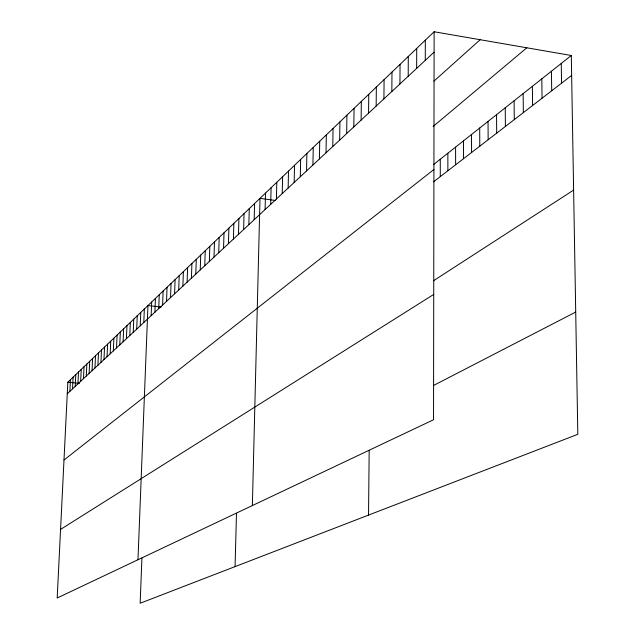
<?xml version="1.0" encoding="UTF-8"?>
<svg xmlns="http://www.w3.org/2000/svg" width="635" height="635" viewBox="0 0 635 635"><rect width="100%" height="100%" fill="white"/><g stroke="black" fill="none" stroke-linecap="round" stroke-linejoin="round"><path stroke-width="0.95" d="M440.269 176.625L440.285 159.234M425.275 60.357L425.331 40.164M434.126 31.75L433.538 419.759L57.182 598.003L67.834 382.206L434.126 31.75L571.302 55.491L577.818 434.308L140.16 603.25L141.915 558.022M416.647 68.397L416.719 48.403M399.939 83.955L400.058 64.349M408.202 76.256L408.297 56.459M391.843 91.488L391.985 72.072M376.166 106.093L376.341 87.035M383.921 98.87L384.088 79.629M361.117 120.11L361.331 101.402M368.562 113.173L368.76 94.29M368.53 515.096L369.173 450.461M353.822 126.905L354.052 108.363M339.654 140.097L339.916 121.888M346.67 133.572L346.916 115.189M326.033 152.789L326.319 134.89M332.78 146.502L333.05 128.453M312.928 164.997L313.245 147.407M319.421 158.948L319.722 141.208M300.307 176.744L300.641 159.464M306.562 170.926L306.888 153.487M288.147 188.079L288.504 171.077M294.172 182.467L294.521 165.322M276.416 199.001L276.796 182.277M282.226 193.588L282.599 176.728M265.105 209.534L265.501 193.088M270.708 204.311L271.097 187.73M248.856 224.671L249.277 208.605M254.175 219.71L254.587 203.525M252.373 505.563L260.001 198.35L275.36 200.462M238.482 234.339L238.911 218.519M243.626 229.545L244.054 213.606M235.061 566.618L236.49 513.263M223.552 248.237L224.004 232.783M228.441 243.681L228.894 228.108M233.418 239.046L233.863 223.353M209.344 261.469L209.812 246.364M214.003 257.135L214.471 241.911M218.734 252.722L219.202 237.387M200.239 269.946L200.723 255.056M204.756 265.748L205.232 250.746M187.119 282.17L187.611 267.605M191.421 278.162L191.913 263.485M195.794 274.09L196.286 259.302M170.529 297.624L171.045 283.456M174.585 293.846L175.093 279.583M178.697 290.012L179.205 275.653M182.872 286.123L183.38 271.661M158.726 308.618L159.25 294.743M162.6 305.006L163.124 291.036M166.537 301.339L167.053 287.274M143.804 322.516L144.335 309.007M137.978 559.737L147.963 305.538L161.282 307.086M151.138 315.682L151.67 301.99M154.908 312.174L155.432 298.394M133.223 332.367L133.771 319.119M136.7 329.128L137.247 315.793M140.224 325.842L140.764 312.428M119.785 344.884L120.34 331.97M123.079 341.82L123.627 328.819M126.413 338.709L126.96 325.628M129.794 335.558L130.342 322.397M107.045 356.751L107.609 344.154M110.172 353.838L110.728 341.17M113.332 350.893L113.887 338.137M116.538 347.909L117.094 335.074M92.027 370.737L92.591 358.513M94.956 368.006L95.52 355.711M97.917 365.252L98.481 352.877M100.925 362.45L101.489 350.004M103.965 359.616L104.529 347.099M77.93 383.865L78.502 371.999M80.677 381.302L81.248 369.372M83.463 378.714L84.034 366.705M86.281 376.087L86.852 364.006M89.138 373.428L89.702 361.275M69.882 391.366L70.453 379.698M72.533 388.898L73.104 377.166M75.216 386.397L75.787 374.594M67.254 393.803L434.094 52.141M433.911 81.153L480.179 39.719M433.165 126.436L526.812 47.792M433.578 164.544L571.302 55.491M63.992 460.01L433.919 169.505M433.554 181.8L571.643 75.422M433.395 280.821L573.619 190.103M60.563 529.423L433.729 294.426M433.316 385.588L575.715 312.063M67.834 382.206L79.494 383.381M561.261 63.444L561.57 83.185M551.426 71.231L551.712 90.781M541.806 78.851L542.06 98.211M532.384 86.312L532.606 105.497M523.153 93.623L523.351 112.625M514.104 100.782L514.286 119.61M505.246 107.799L505.397 126.452M496.562 114.673L496.689 133.167M488.045 121.42L488.148 139.74M479.695 128.024L479.782 146.193M471.511 134.509L471.575 152.511M463.479 140.867L463.518 158.71M455.597 147.106L455.62 164.798M447.865 153.225L447.873 170.767"/></g></svg>
